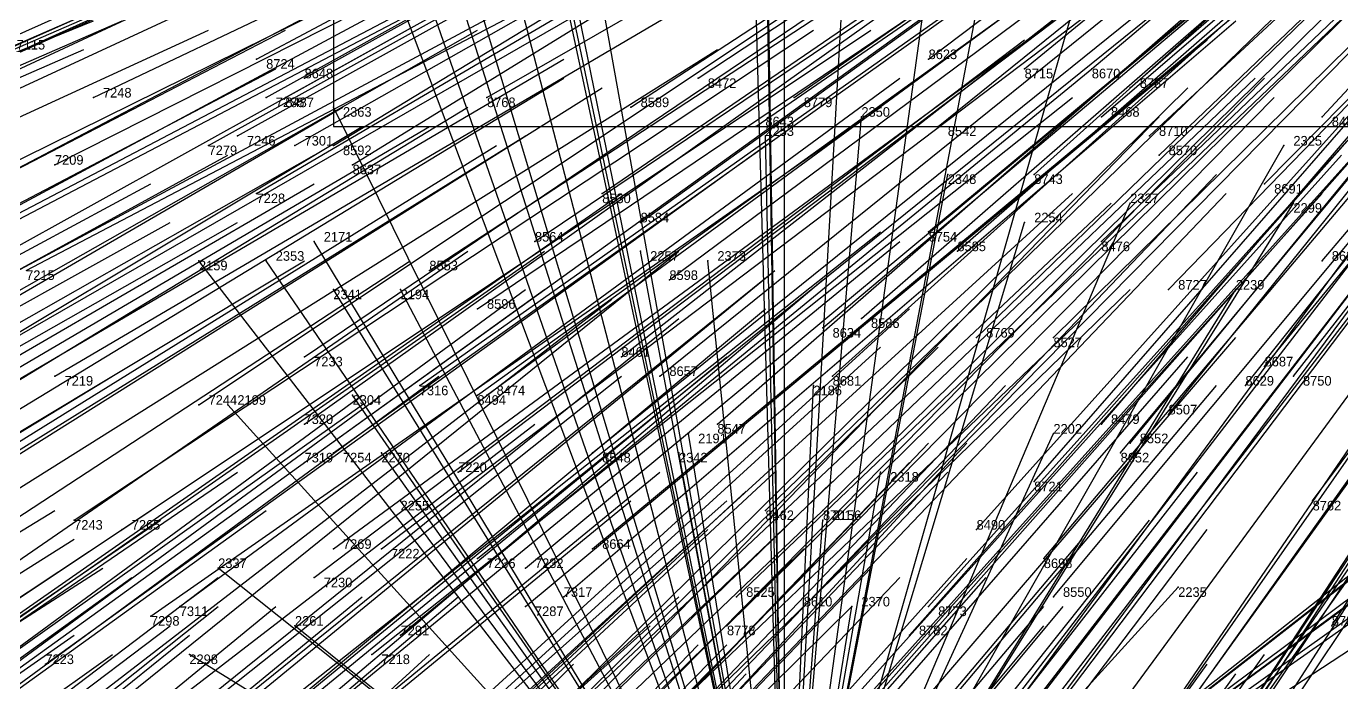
# Model space of a CAD drawing. Extents: x -0.5 to 0.59, y -0.5 to 0.59.
# Drawn here: x -0.245 to -0.108, y -0.1769 to -0.1086 of the extents above; entities that cross this region are included whole.
import ezdxf

# ---------------------------------------------------------------- set-up
doc = ezdxf.new("R2010")
doc.units = 0
for name, color, linetype in [('Clients', 3, 'CONTINUOUS'), ('Facilities', 3, 'CONTINUOUS'), ('Facilities_lines', 3, 'CONTINUOUS'), ('Min_max_boxes', 1, 'CONTINUOUS'), ('Normals', 1, 'CONTINUOUS'), ('Source_points', 5, 'CONTINUOUS'), ('Text', 3, 'CONTINUOUS')]:
    doc.layers.add(name, color=color, linetype=linetype)

msp = doc.modelspace()

# ---------------------------------------------------------------- linework, layer by layer
at = {"layer": 'Clients', "color": 5}
for p in [(-0.213, -0.117, -1.25), (-0.158, -0.118, -1.25), (-0.168, -0.12, -1.25), (-0.114, -0.121, -1.25), (-0.149, -0.124, -1.25), (-0.13, -0.127, -1.25), (-0.113, -0.127, -1.25), (-0.141, -0.129, -1.25), (-0.215, -0.131, -1.25), (-0.181, -0.132, -1.25), (-0.227, -0.133, -1.25), (-0.22, -0.133, -1.25), (-0.174, -0.133, -1.25), (-0.213, -0.136, -1.25), (-0.206, -0.136, -1.25), (-0.119, -0.136, -1.25), (-0.163, -0.146, -1.25), (-0.211, -0.147, -1.25), (-0.224, -0.148, -1.25), (-0.176, -0.151, -1.25), (-0.138, -0.151, -1.25), (-0.208, -0.153, -1.25), (-0.177, -0.153, -1.25), (-0.156, -0.155, -1.25), (-0.206, -0.158, -1.25), (-0.162, -0.16, -1.25), (-0.225, -0.165, -1.25), (-0.125, -0.167, -1.25), (-0.159, -0.169, -1.25), (-0.217, -0.171, -1.25), (-0.228, -0.174, -1.25)]:
    msp.add_point(p, dxfattribs=at)
at = {"layer": 'Facilities', "color": 3}
for p in [(-0.221, -0.112, -0.619), (-0.151, -0.112, -0.47), (-0.141, -0.113, -0.453), (-0.134, -0.113, -0.439), (-0.216, -0.114, -0.612), (-0.175, -0.114, -0.522), (-0.13, -0.115, -0.433), (-0.238, -0.116, -0.661), (-0.22, -0.116, -0.622), (-0.218, -0.116, -0.618), (-0.197, -0.116, -0.572), (-0.165, -0.116, -0.504), (-0.182, -0.117, -0.54), (-0.169, -0.119, -0.516), (-0.15, -0.119, -0.479), (-0.133, -0.118, -0.443), (-0.11, -0.118, -0.404), (-0.223, -0.12, -0.633), (-0.128, -0.12, -0.438), (-0.226, -0.121, -0.641), (-0.217, -0.121, -0.62), (-0.213, -0.121, -0.612), (-0.242, -0.123, -0.678), (-0.211, -0.123, -0.612), (-0.127, -0.122, -0.44), (-0.14, -0.124, -0.469), (-0.221, -0.126, -0.637), (-0.185, -0.126, -0.56), (-0.116, -0.125, -0.426), (-0.181, -0.129, -0.556), (-0.151, -0.13, -0.498), (-0.192, -0.131, -0.581), (-0.133, -0.131, -0.468), (-0.148, -0.132, -0.496), (-0.203, -0.134, -0.608), (-0.11, -0.133, -0.43), (-0.178, -0.135, -0.558), (-0.126, -0.136, -0.462), (-0.198, -0.138, -0.603), (-0.158, -0.139, -0.526), (-0.162, -0.14, -0.535), (-0.146, -0.141, -0.507), (-0.138, -0.141, -0.494), (-0.216, -0.143, -0.648), (-0.183, -0.143, -0.581), (-0.242, -0.145, -0.705), (-0.179, -0.145, -0.575), (-0.161, -0.145, -0.542), (-0.116, -0.144, -0.463), (-0.113, -0.145, -0.46), (-0.204, -0.146, -0.628), (-0.118, -0.146, -0.469), (-0.198, -0.147, -0.617), (-0.197, -0.147, -0.614), (-0.227, -0.148, -0.677), (-0.126, -0.149, -0.488), (-0.216, -0.15, -0.658), (-0.173, -0.15, -0.573), (-0.133, -0.15, -0.501), (-0.13, -0.152, -0.499), (-0.213, -0.153, -0.656), (-0.186, -0.153, -0.603), (-0.131, -0.153, -0.505), (-0.216, -0.154, -0.664), (-0.2, -0.155, -0.632), (-0.14, -0.156, -0.524), (-0.111, -0.158, -0.484), (-0.24, -0.16, -0.722), (-0.168, -0.159, -0.579), (-0.162, -0.159, -0.568), (-0.235, -0.161, -0.711), (-0.146, -0.161, -0.543), (-0.213, -0.163, -0.67), (-0.208, -0.163, -0.66), (-0.186, -0.163, -0.618), (-0.198, -0.164, -0.642), (-0.139, -0.164, -0.538), (-0.193, -0.165, -0.633), (-0.215, -0.166, -0.679), (-0.189, -0.168, -0.632), (-0.171, -0.168, -0.598), (-0.138, -0.168, -0.542), (-0.229, -0.169, -0.712), (-0.193, -0.169, -0.641), (-0.164, -0.169, -0.588), (-0.151, -0.169, -0.566), (-0.232, -0.17, -0.72), (-0.172, -0.171, -0.607), (-0.109, -0.171, -0.507), (-0.206, -0.172, -0.671), (-0.153, -0.172, -0.575), (-0.209, -0.174, -0.68), (-0.243, -0.175, -0.749)]:
    msp.add_point(p, dxfattribs=at)
at = {"layer": 'Facilities_lines', "color": 3}
for q in [(-0.17, -0.07, -1.25), (-0.193, -0.08, -1.25), (-0.211, -0.083, -1.25), (-0.168, -0.086, -1.25), (-0.203, -0.089, -1.25), (-0.198, -0.089, -1.25), (-0.212, -0.09, -1.25), (-0.166, -0.09, -1.25), (-0.168, -0.093, -1.25), (-0.19, -0.098, -1.25), (-0.19, -0.1, -1.25), (-0.151, -0.103, -1.25), (-0.2, -0.105, -1.25), (-0.185, -0.106, -1.25), (-0.16, -0.106, -1.25), (-0.136, -0.107, -1.25), (-0.146, -0.107, -1.25), (-0.213, -0.117, -1.25), (-0.096, -0.117, -1.25), (-0.158, -0.118, -1.25), (-0.168, -0.12, -1.25), (-0.114, -0.121, -1.25), (-0.041, -0.123, -1.25), (-0.149, -0.124, -1.25), (-0.113, -0.127, -1.25), (-0.13, -0.127, -1.25), (-0.052, -0.128, -1.25), (-0.141, -0.129, -1.25), (-0.215, -0.131, -1.25), (-0.181, -0.132, -1.25), (-0.227, -0.133, -1.25), (-0.22, -0.133, -1.25), (-0.174, -0.133, -1.25), (-0.067, -0.135, -1.25), (-0.213, -0.136, -1.25), (-0.206, -0.136, -1.25), (-0.119, -0.136, -1.25), (-0.064, -0.137, -1.25), (-0.069, -0.144, -1.25), (-0.163, -0.146, -1.25), (-0.211, -0.147, -1.25), (-0.224, -0.148, -1.25), (-0.176, -0.151, -1.25), (-0.138, -0.151, -1.25), (-0.208, -0.153, -1.25), (-0.177, -0.153, -1.25), (-0.091, -0.153, -1.25), (-0.156, -0.155, -1.25), (-0.206, -0.158, -1.25), (-0.098, -0.159, -1.25), (-0.085, -0.159, -1.25), (-0.162, -0.16, -1.25), (-0.225, -0.165, -1.25), (-0.103, -0.165, -1.25), (-0.125, -0.167, -1.25), (-0.159, -0.169, -1.25), (-0.217, -0.171, -1.25), (-0.228, -0.174, -1.25)]:
    msp.add_line((-0.166, -0.212, -1.25), q, dxfattribs=at)
at = {"layer": 'Min_max_boxes', "color": 1}
for p, q in [((-0.213, 0.278, -1.25), (-0.213, -0.119, -1.25)), ((-0.213, 0.278, -1.25), (-0.213, -0.119, -1.25)), ((-0.213, -0.119, -1.25), (0.061, -0.119, -1.25)), ((-0.213, -0.119, -1.25), (0.061, -0.119, -1.25)), ((-0.213, -0.119, -1.25), (-0.213, -0.119, -1.25))]:
    msp.add_line(p, q, dxfattribs=at)
at = {"layer": 'Normals', "color": 1}
for p, q in [((-0.11, -0.118, -0.404), (-0.048, -0.051, -0.443)), ((-0.134, -0.113, -0.439), (-0.064, -0.054, -0.477)), ((-0.13, -0.115, -0.433), (-0.06, -0.054, -0.471)), ((-0.151, -0.112, -0.47), (-0.077, -0.056, -0.508)), ((-0.141, -0.113, -0.453), (-0.07, -0.055, -0.492)), ((-0.133, -0.118, -0.443), (-0.062, -0.057, -0.48)), ((-0.128, -0.12, -0.438), (-0.06, -0.057, -0.476)), ((-0.127, -0.122, -0.44), (-0.06, -0.058, -0.478)), ((-0.116, -0.125, -0.426), (-0.051, -0.059, -0.464)), ((-0.15, -0.119, -0.479), (-0.078, -0.061, -0.517)), ((-0.175, -0.114, -0.522), (-0.098, -0.063, -0.56)), ((-0.165, -0.116, -0.504), (-0.089, -0.063, -0.541)), ((-0.14, -0.124, -0.469), (-0.071, -0.062, -0.506)), ((-0.11, -0.133, -0.43), (-0.05, -0.062, -0.468)), ((-0.182, -0.117, -0.54), (-0.104, -0.066, -0.578)), ((-0.169, -0.119, -0.516), (-0.092, -0.066, -0.553)), ((-0.133, -0.131, -0.468), (-0.066, -0.067, -0.505)), ((-0.221, -0.112, -0.619), (-0.139, -0.068, -0.656)), ((-0.216, -0.114, -0.612), (-0.135, -0.069, -0.649)), ((-0.126, -0.136, -0.462), (-0.061, -0.069, -0.5)), ((-0.22, -0.116, -0.622), (-0.139, -0.071, -0.659)), ((-0.218, -0.116, -0.618), (-0.137, -0.071, -0.655)), ((-0.197, -0.116, -0.572), (-0.117, -0.07, -0.61)), ((-0.151, -0.13, -0.498), (-0.08, -0.071, -0.536)), ((-0.148, -0.132, -0.496), (-0.078, -0.071, -0.533)), ((-0.116, -0.144, -0.463), (-0.057, -0.072, -0.5)), ((-0.113, -0.145, -0.46), (-0.056, -0.072, -0.497)), ((-0.247, -0.111, -0.676), (-0.162, -0.073, -0.714)), ((-0.213, -0.121, -0.612), (-0.134, -0.073, -0.65)), ((-0.118, -0.146, -0.469), (-0.06, -0.073, -0.506)), ((-0.223, -0.12, -0.633), (-0.142, -0.075, -0.67)), ((-0.217, -0.121, -0.62), (-0.136, -0.075, -0.658)), ((-0.211, -0.123, -0.612), (-0.133, -0.075, -0.65)), ((-0.185, -0.126, -0.56), (-0.109, -0.074, -0.599)), ((-0.181, -0.129, -0.556), (-0.106, -0.075, -0.594)), ((-0.25, -0.115, -0.688), (-0.166, -0.076, -0.726)), ((-0.238, -0.116, -0.661), (-0.154, -0.076, -0.698)), ((-0.226, -0.121, -0.641), (-0.145, -0.076, -0.677)), ((-0.146, -0.141, -0.507), (-0.079, -0.076, -0.544)), ((-0.138, -0.141, -0.494), (-0.072, -0.076, -0.531)), ((-0.158, -0.139, -0.526), (-0.088, -0.078, -0.563)), ((-0.126, -0.149, -0.488), (-0.068, -0.077, -0.525)), ((-0.221, -0.126, -0.637), (-0.141, -0.079, -0.673)), ((-0.192, -0.131, -0.581), (-0.115, -0.079, -0.619)), ((-0.133, -0.15, -0.501), (-0.072, -0.079, -0.537)), ((-0.265, -0.118, -0.724), (-0.18, -0.08, -0.761)), ((-0.178, -0.135, -0.558), (-0.104, -0.08, -0.597)), ((-0.162, -0.14, -0.535), (-0.091, -0.08, -0.573)), ((-0.13, -0.152, -0.499), (-0.071, -0.08, -0.536)), ((-0.263, -0.119, -0.722), (-0.179, -0.081, -0.759)), ((-0.242, -0.123, -0.678), (-0.159, -0.081, -0.715)), ((-0.131, -0.153, -0.505), (-0.072, -0.082, -0.542)), ((-0.203, -0.134, -0.608), (-0.125, -0.083, -0.645)), ((-0.161, -0.145, -0.542), (-0.092, -0.083, -0.58)), ((-0.111, -0.158, -0.484), (-0.056, -0.084, -0.521)), ((-0.198, -0.138, -0.603), (-0.121, -0.086, -0.64)), ((-0.183, -0.143, -0.581), (-0.11, -0.086, -0.619)), ((-0.14, -0.156, -0.524), (-0.079, -0.086, -0.561)), ((-0.179, -0.145, -0.575), (-0.107, -0.087, -0.613)), ((-0.173, -0.15, -0.573), (-0.103, -0.089, -0.611)), ((-0.284, -0.127, -0.778), (-0.199, -0.09, -0.815)), ((-0.263, -0.131, -0.735), (-0.18, -0.09, -0.772)), ((-0.254, -0.133, -0.717), (-0.172, -0.09, -0.754)), ((-0.265, -0.132, -0.741), (-0.182, -0.091, -0.778)), ((-0.245, -0.134, -0.699), (-0.163, -0.091, -0.737)), ((-0.216, -0.143, -0.648), (-0.139, -0.091, -0.684)), ((-0.29, -0.13, -0.794), (-0.205, -0.093, -0.831)), ((-0.264, -0.137, -0.743), (-0.182, -0.093, -0.78)), ((-0.259, -0.135, -0.731), (-0.177, -0.092, -0.768)), ((-0.204, -0.146, -0.628), (-0.129, -0.093, -0.665)), ((-0.198, -0.147, -0.617), (-0.123, -0.093, -0.654)), ((-0.197, -0.147, -0.614), (-0.122, -0.092, -0.651)), ((-0.146, -0.161, -0.543), (-0.084, -0.092, -0.581)), ((-0.139, -0.164, -0.538), (-0.079, -0.093, -0.575)), ((-0.109, -0.171, -0.507), (-0.059, -0.093, -0.544)), ((-0.162, -0.159, -0.568), (-0.096, -0.094, -0.605)), ((-0.186, -0.153, -0.603), (-0.114, -0.095, -0.64)), ((-0.168, -0.159, -0.579), (-0.102, -0.095, -0.616)), ((-0.263, -0.141, -0.746), (-0.182, -0.096, -0.783)), ((-0.257, -0.14, -0.731), (-0.175, -0.096, -0.769)), ((-0.227, -0.148, -0.677), (-0.149, -0.096, -0.713)), ((-0.216, -0.15, -0.658), (-0.14, -0.096, -0.694)), ((-0.138, -0.168, -0.542), (-0.078, -0.096, -0.579)), ((-0.301, -0.136, -0.825), (-0.216, -0.098, -0.862)), ((-0.293, -0.137, -0.809), (-0.209, -0.098, -0.847)), ((-0.242, -0.145, -0.705), (-0.162, -0.098, -0.742)), ((-0.216, -0.154, -0.664), (-0.141, -0.1, -0.701)), ((-0.213, -0.153, -0.656), (-0.137, -0.099, -0.692)), ((-0.2, -0.155, -0.632), (-0.126, -0.099, -0.67)), ((-0.151, -0.169, -0.566), (-0.089, -0.1, -0.604)), ((-0.153, -0.172, -0.575), (-0.091, -0.102, -0.612)), ((-0.291, -0.147, -0.815), (-0.209, -0.104, -0.853)), ((-0.186, -0.163, -0.618), (-0.115, -0.104, -0.656)), ((-0.171, -0.168, -0.598), (-0.104, -0.104, -0.636)), ((-0.164, -0.169, -0.588), (-0.099, -0.103, -0.626)), ((-0.13, -0.178, -0.551), (-0.075, -0.103, -0.588)), ((-0.126, -0.18, -0.55), (-0.074, -0.104, -0.588)), ((-0.118, -0.181, -0.541), (-0.068, -0.104, -0.579)), ((-0.198, -0.164, -0.642), (-0.126, -0.106, -0.681)), ((-0.193, -0.165, -0.633), (-0.122, -0.106, -0.672)), ((-0.172, -0.171, -0.607), (-0.106, -0.106, -0.645)), ((-0.138, -0.18, -0.567), (-0.082, -0.106, -0.605)), ((-0.324, -0.143, -0.886), (-0.238, -0.108, -0.923)), ((-0.32, -0.145, -0.879), (-0.235, -0.108, -0.916)), ((-0.267, -0.153, -0.771), (-0.187, -0.107, -0.808)), ((-0.213, -0.163, -0.67), (-0.138, -0.108, -0.706)), ((-0.208, -0.163, -0.66), (-0.134, -0.107, -0.698)), ((-0.189, -0.168, -0.632), (-0.119, -0.108, -0.671)), ((-0.311, -0.148, -0.86), (-0.226, -0.109, -0.897)), ((-0.301, -0.152, -0.842), (-0.218, -0.109, -0.879)), ((-0.279, -0.155, -0.797), (-0.198, -0.109, -0.835)), ((-0.24, -0.16, -0.722), (-0.163, -0.109, -0.76)), ((-0.235, -0.161, -0.711), (-0.157, -0.109, -0.748)), ((-0.157, -0.178, -0.594), (-0.095, -0.109, -0.63)), ((-0.215, -0.166, -0.679), (-0.141, -0.11, -0.715)), ((-0.193, -0.169, -0.641), (-0.122, -0.11, -0.68)), ((-0.324, -0.148, -0.89), (-0.239, -0.111, -0.927)), ((-0.269, -0.159, -0.781), (-0.189, -0.112, -0.819)), ((-0.251, -0.16, -0.744), (-0.173, -0.111, -0.782)), ((-0.301, -0.156, -0.848), (-0.219, -0.113, -0.885)), ((-0.206, -0.172, -0.671), (-0.134, -0.113, -0.708)), ((-0.268, -0.162, -0.784), (-0.189, -0.114, -0.822)), ((-0.263, -0.164, -0.776), (-0.185, -0.115, -0.814)), ((-0.229, -0.169, -0.712), (-0.154, -0.114, -0.749)), ((-0.19, -0.18, -0.654), (-0.124, -0.115, -0.692)), ((-0.184, -0.178, -0.64), (-0.117, -0.114, -0.678)), ((-0.181, -0.18, -0.638), (-0.116, -0.114, -0.676)), ((-0.15, -0.189, -0.602), (-0.093, -0.115, -0.639)), ((-0.209, -0.174, -0.68), (-0.136, -0.116, -0.717)), ((-0.18, -0.182, -0.641), (-0.115, -0.116, -0.678)), ((-0.133, -0.192, -0.585), (-0.079, -0.116, -0.622)), ((-0.293, -0.164, -0.838), (-0.212, -0.117, -0.875)), ((-0.278, -0.165, -0.808), (-0.199, -0.117, -0.846)), ((-0.232, -0.17, -0.72), (-0.156, -0.117, -0.757)), ((-0.213, -0.117, -1.25), (-0.213, -0.117, -1.15)), ((-0.29, -0.167, -0.836), (-0.21, -0.119, -0.873)), ((-0.283, -0.166, -0.819), (-0.203, -0.119, -0.857)), ((-0.192, -0.185, -0.666), (-0.127, -0.118, -0.703)), ((-0.165, -0.188, -0.625), (-0.103, -0.118, -0.661)), ((-0.158, -0.118, -1.25), (-0.158, -0.118, -1.15)), ((-0.15, -0.192, -0.609), (-0.093, -0.118, -0.646)), ((-0.149, -0.191, -0.606), (-0.093, -0.118, -0.644)), ((-0.148, -0.193, -0.609), (-0.093, -0.119, -0.647)), ((-0.272, -0.169, -0.8), (-0.193, -0.12, -0.838)), ((-0.168, -0.12, -1.25), (-0.168, -0.12, -1.15)), ((-0.275, -0.17, -0.808), (-0.196, -0.121, -0.846)), ((-0.243, -0.175, -0.749), (-0.168, -0.121, -0.787)), ((-0.114, -0.121, -1.25), (-0.114, -0.121, -1.15)), ((-0.306, -0.167, -0.871), (-0.224, -0.122, -0.908)), ((-0.296, -0.168, -0.85), (-0.215, -0.122, -0.887)), ((-0.17, -0.191, -0.638), (-0.108, -0.122, -0.675)), ((-0.139, -0.199, -0.607), (-0.086, -0.123, -0.645)), ((-0.128, -0.201, -0.595), (-0.078, -0.123, -0.632)), ((-0.185, -0.191, -0.665), (-0.121, -0.124, -0.702)), ((-0.149, -0.124, -1.25), (-0.149, -0.124, -1.15)), ((-0.314, -0.169, -0.892), (-0.232, -0.125, -0.929)), ((-0.296, -0.172, -0.856), (-0.215, -0.125, -0.892)), ((-0.259, -0.179, -0.785), (-0.183, -0.126, -0.823)), ((-0.205, -0.189, -0.695), (-0.136, -0.126, -0.732)), ((-0.184, -0.193, -0.666), (-0.12, -0.126, -0.704)), ((-0.172, -0.195, -0.65), (-0.11, -0.126, -0.688)), ((-0.133, -0.203, -0.605), (-0.082, -0.125, -0.643)), ((-0.2, -0.191, -0.691), (-0.132, -0.127, -0.728)), ((-0.13, -0.127, -1.25), (-0.13, -0.127, -1.15)), ((-0.113, -0.127, -1.25), (-0.113, -0.127, -1.15)), ((-0.311, -0.174, -0.891), (-0.23, -0.129, -0.928)), ((-0.304, -0.175, -0.877), (-0.223, -0.129, -0.914)), ((-0.228, -0.187, -0.737), (-0.156, -0.13, -0.775)), ((-0.141, -0.129, -1.25), (-0.141, -0.129, -1.15)), ((-0.226, -0.19, -0.737), (-0.154, -0.131, -0.775)), ((-0.215, -0.131, -1.25), (-0.215, -0.131, -1.15)), ((-0.276, -0.185, -0.831), (-0.199, -0.132, -0.867)), ((-0.267, -0.185, -0.812), (-0.191, -0.132, -0.849)), ((-0.249, -0.19, -0.783), (-0.177, -0.132, -0.821)), ((-0.181, -0.132, -1.25), (-0.181, -0.132, -1.15)), ((-0.296, -0.181, -0.868), (-0.216, -0.133, -0.904)), ((-0.283, -0.184, -0.843), (-0.205, -0.133, -0.88)), ((-0.239, -0.193, -0.767), (-0.167, -0.134, -0.804)), ((-0.239, -0.192, -0.767), (-0.167, -0.134, -0.804)), ((-0.227, -0.133, -1.25), (-0.227, -0.133, -1.15)), ((-0.22, -0.133, -1.25), (-0.22, -0.133, -1.15)), ((-0.174, -0.133, -1.25), (-0.174, -0.133, -1.15)), ((-0.233, -0.195, -0.759), (-0.162, -0.135, -0.797)), ((-0.268, -0.191, -0.823), (-0.193, -0.136, -0.859)), ((-0.266, -0.19, -0.818), (-0.191, -0.136, -0.855)), ((-0.258, -0.194, -0.807), (-0.184, -0.137, -0.843)), ((-0.213, -0.136, -1.25), (-0.213, -0.136, -1.15)), ((-0.206, -0.136, -1.25), (-0.206, -0.136, -1.15)), ((-0.197, -0.201, -0.703), (-0.13, -0.136, -0.74)), ((-0.162, -0.21, -0.663), (-0.105, -0.136, -0.699)), ((-0.119, -0.136, -1.25), (-0.119, -0.136, -1.15)), ((-0.24, -0.198, -0.776), (-0.168, -0.138, -0.814)), ((-0.222, -0.201, -0.748), (-0.153, -0.138, -0.786)), ((-0.249, -0.197, -0.793), (-0.177, -0.139, -0.831)), ((-0.202, -0.203, -0.716), (-0.135, -0.139, -0.753)), ((-0.149, -0.214, -0.653), (-0.095, -0.139, -0.689)), ((-0.142, -0.215, -0.644), (-0.088, -0.139, -0.68)), ((-0.18, -0.212, -0.694), (-0.119, -0.141, -0.731)), ((-0.143, -0.217, -0.649), (-0.09, -0.14, -0.685)), ((-0.142, -0.218, -0.65), (-0.09, -0.14, -0.686)), ((-0.224, -0.204, -0.758), (-0.156, -0.142, -0.796)), ((-0.216, -0.207, -0.748), (-0.15, -0.142, -0.786)), ((-0.244, -0.202, -0.791), (-0.172, -0.143, -0.828)), ((-0.185, -0.213, -0.705), (-0.124, -0.143, -0.743)), ((-0.315, -0.193, -0.923), (-0.236, -0.145, -0.961)), ((-0.277, -0.2, -0.855), (-0.202, -0.145, -0.891)), ((-0.256, -0.203, -0.816), (-0.183, -0.145, -0.852)), ((-0.207, -0.213, -0.742), (-0.143, -0.146, -0.779)), ((-0.181, -0.217, -0.706), (-0.121, -0.146, -0.744)), ((-0.163, -0.146, -1.25), (-0.163, -0.146, -1.15)), ((-0.143, -0.224, -0.665), (-0.091, -0.146, -0.7)), ((-0.285, -0.202, -0.873), (-0.21, -0.147, -0.91)), ((-0.211, -0.147, -1.25), (-0.211, -0.147, -1.15)), ((-0.286, -0.202, -0.874), (-0.21, -0.148, -0.912)), ((-0.224, -0.148, -1.25), (-0.224, -0.148, -1.15)), ((-0.266, -0.207, -0.842), (-0.192, -0.15, -0.878)), ((-0.215, -0.219, -0.768), (-0.151, -0.152, -0.805)), ((-0.21, -0.22, -0.761), (-0.147, -0.152, -0.798)), ((-0.176, -0.151, -1.25), (-0.176, -0.151, -1.15)), ((-0.138, -0.151, -1.25), (-0.138, -0.151, -1.15)), ((-0.208, -0.153, -1.25), (-0.208, -0.153, -1.15)), ((-0.177, -0.153, -1.25), (-0.177, -0.153, -1.15)), ((-0.217, -0.221, -0.774), (-0.153, -0.154, -0.811)), ((-0.299, -0.207, -0.91), (-0.223, -0.155, -0.949)), ((-0.251, -0.214, -0.826), (-0.179, -0.155, -0.862)), ((-0.235, -0.218, -0.802), (-0.167, -0.155, -0.839)), ((-0.228, -0.221, -0.793), (-0.161, -0.156, -0.83)), ((-0.213, -0.222, -0.77), (-0.149, -0.155, -0.808)), ((-0.18, -0.228, -0.726), (-0.123, -0.155, -0.763)), ((-0.156, -0.155, -1.25), (-0.156, -0.155, -1.15)), ((-0.153, -0.233, -0.698), (-0.102, -0.156, -0.735)), ((-0.262, -0.216, -0.849), (-0.19, -0.157, -0.885)), ((-0.238, -0.22, -0.81), (-0.17, -0.157, -0.847)), ((-0.254, -0.217, -0.835), (-0.182, -0.158, -0.872)), ((-0.242, -0.22, -0.817), (-0.172, -0.158, -0.855)), ((-0.206, -0.158, -1.25), (-0.206, -0.158, -1.15)), ((-0.321, -0.207, -0.955), (-0.242, -0.159, -0.993)), ((-0.309, -0.21, -0.934), (-0.232, -0.159, -0.972)), ((-0.307, -0.212, -0.933), (-0.231, -0.16, -0.971)), ((-0.295, -0.213, -0.91), (-0.22, -0.159, -0.948)), ((-0.229, -0.223, -0.799), (-0.162, -0.159, -0.836)), ((-0.186, -0.233, -0.745), (-0.128, -0.16, -0.783)), ((-0.162, -0.16, -1.25), (-0.162, -0.16, -1.15)), ((-0.312, -0.212, -0.944), (-0.235, -0.161, -0.981)), ((-0.242, -0.224, -0.824), (-0.174, -0.161, -0.861)), ((-0.178, -0.235, -0.737), (-0.122, -0.161, -0.776)), ((-0.318, -0.211, -0.955), (-0.24, -0.162, -0.993)), ((-0.23, -0.228, -0.811), (-0.164, -0.163, -0.848)), ((-0.195, -0.233, -0.759), (-0.135, -0.162, -0.796)), ((-0.209, -0.233, -0.782), (-0.147, -0.164, -0.82)), ((-0.315, -0.215, -0.953), (-0.237, -0.165, -0.99)), ((-0.225, -0.165, -1.25), (-0.225, -0.165, -1.15)), ((-0.221, -0.232, -0.799), (-0.157, -0.165, -0.837)), ((-0.309, -0.22, -0.948), (-0.234, -0.166, -0.986)), ((-0.299, -0.222, -0.931), (-0.225, -0.166, -0.969)), ((-0.218, -0.233, -0.797), (-0.154, -0.166, -0.835)), ((-0.206, -0.235, -0.781), (-0.145, -0.166, -0.819)), ((-0.125, -0.167, -1.25), (-0.125, -0.167, -1.15)), ((-0.282, -0.227, -0.904), (-0.21, -0.168, -0.941)), ((-0.271, -0.228, -0.885), (-0.2, -0.168, -0.922)), ((-0.245, -0.23, -0.841), (-0.177, -0.168, -0.878)), ((-0.298, -0.227, -0.937), (-0.225, -0.169, -0.973)), ((-0.291, -0.228, -0.923), (-0.219, -0.169, -0.961)), ((-0.225, -0.234, -0.812), (-0.159, -0.169, -0.849)), ((-0.199, -0.24, -0.778), (-0.139, -0.169, -0.816)), ((-0.196, -0.24, -0.775), (-0.137, -0.169, -0.813)), ((-0.159, -0.169, -1.25), (-0.159, -0.169, -1.15)), ((-0.304, -0.227, -0.949), (-0.23, -0.171, -0.986)), ((-0.249, -0.233, -0.852), (-0.18, -0.171, -0.889)), ((-0.217, -0.171, -1.25), (-0.217, -0.171, -1.15)), ((-0.199, -0.243, -0.784), (-0.139, -0.171, -0.822)), ((-0.316, -0.225, -0.969), (-0.24, -0.172, -1.006)), ((-0.3, -0.23, -0.947), (-0.228, -0.172, -0.984)), ((-0.312, -0.228, -0.966), (-0.236, -0.174, -1.004)), ((-0.272, -0.237, -0.902), (-0.203, -0.174, -0.938)), ((-0.24, -0.24, -0.848), (-0.175, -0.173, -0.885)), ((-0.24, -0.24, -0.848), (-0.175, -0.173, -0.885)), ((-0.237, -0.239, -0.841), (-0.172, -0.173, -0.878)), ((-0.228, -0.174, -1.25), (-0.228, -0.174, -1.15)), ((-0.17, -0.249, -0.753), (-0.116, -0.174, -0.792)), ((-0.254, -0.241, -0.875), (-0.188, -0.175, -0.911)), ((-0.237, -0.242, -0.847), (-0.173, -0.175, -0.884)), ((-0.176, -0.25, -0.764), (-0.122, -0.175, -0.803)), ((-0.234, -0.244, -0.846), (-0.17, -0.176, -0.883)), ((-0.173, -0.251, -0.763), (-0.119, -0.176, -0.801))]:
    msp.add_line(p, q, dxfattribs=at)
at = {"layer": 'Source_points', "color": 5}
for p in [(-0.221, -0.112, -0.619), (-0.151, -0.112, -0.47), (-0.141, -0.113, -0.453), (-0.134, -0.113, -0.439), (-0.216, -0.114, -0.612), (-0.175, -0.114, -0.522), (-0.13, -0.115, -0.433), (-0.238, -0.116, -0.661), (-0.22, -0.116, -0.622), (-0.218, -0.116, -0.618), (-0.197, -0.116, -0.572), (-0.165, -0.116, -0.504), (-0.213, -0.117, -1.25), (-0.182, -0.117, -0.54), (-0.169, -0.119, -0.516), (-0.158, -0.118, -1.25), (-0.15, -0.119, -0.479), (-0.133, -0.118, -0.443), (-0.11, -0.118, -0.404), (-0.223, -0.12, -0.633), (-0.168, -0.12, -1.25), (-0.128, -0.12, -0.438), (-0.226, -0.121, -0.641), (-0.217, -0.121, -0.62), (-0.213, -0.121, -0.612), (-0.114, -0.121, -1.25), (-0.242, -0.123, -0.678), (-0.211, -0.123, -0.612), (-0.127, -0.122, -0.44), (-0.149, -0.124, -1.25), (-0.14, -0.124, -0.469), (-0.221, -0.126, -0.637), (-0.185, -0.126, -0.56), (-0.116, -0.125, -0.426), (-0.13, -0.127, -1.25), (-0.113, -0.127, -1.25), (-0.181, -0.129, -0.556), (-0.151, -0.13, -0.498), (-0.141, -0.129, -1.25), (-0.215, -0.131, -1.25), (-0.192, -0.131, -0.581), (-0.133, -0.131, -0.468), (-0.181, -0.132, -1.25), (-0.148, -0.132, -0.496), (-0.227, -0.133, -1.25), (-0.22, -0.133, -1.25), (-0.203, -0.134, -0.608), (-0.174, -0.133, -1.25), (-0.11, -0.133, -0.43), (-0.178, -0.135, -0.558), (-0.213, -0.136, -1.25), (-0.206, -0.136, -1.25), (-0.126, -0.136, -0.462), (-0.119, -0.136, -1.25), (-0.198, -0.138, -0.603), (-0.158, -0.139, -0.526), (-0.162, -0.14, -0.535), (-0.146, -0.141, -0.507), (-0.138, -0.141, -0.494), (-0.216, -0.143, -0.648), (-0.183, -0.143, -0.581), (-0.242, -0.145, -0.705), (-0.179, -0.145, -0.575), (-0.161, -0.145, -0.542), (-0.116, -0.144, -0.463), (-0.113, -0.145, -0.46), (-0.204, -0.146, -0.628), (-0.163, -0.146, -1.25), (-0.118, -0.146, -0.469), (-0.211, -0.147, -1.25), (-0.198, -0.147, -0.617), (-0.197, -0.147, -0.614), (-0.227, -0.148, -0.677), (-0.224, -0.148, -1.25), (-0.126, -0.149, -0.488), (-0.216, -0.15, -0.658), (-0.173, -0.15, -0.573), (-0.133, -0.15, -0.501), (-0.176, -0.151, -1.25), (-0.138, -0.151, -1.25), (-0.13, -0.152, -0.499), (-0.213, -0.153, -0.656), (-0.208, -0.153, -1.25), (-0.186, -0.153, -0.603), (-0.177, -0.153, -1.25), (-0.131, -0.153, -0.505), (-0.216, -0.154, -0.664), (-0.2, -0.155, -0.632), (-0.156, -0.155, -1.25), (-0.14, -0.156, -0.524), (-0.206, -0.158, -1.25), (-0.111, -0.158, -0.484), (-0.24, -0.16, -0.722), (-0.168, -0.159, -0.579), (-0.162, -0.159, -0.568), (-0.162, -0.16, -1.25), (-0.235, -0.161, -0.711), (-0.146, -0.161, -0.543), (-0.213, -0.163, -0.67), (-0.208, -0.163, -0.66), (-0.186, -0.163, -0.618), (-0.198, -0.164, -0.642), (-0.139, -0.164, -0.538), (-0.225, -0.165, -1.25), (-0.193, -0.165, -0.633), (-0.215, -0.166, -0.679), (-0.125, -0.167, -1.25), (-0.189, -0.168, -0.632), (-0.171, -0.168, -0.598), (-0.138, -0.168, -0.542), (-0.229, -0.169, -0.712), (-0.193, -0.169, -0.641), (-0.164, -0.169, -0.588), (-0.159, -0.169, -1.25), (-0.151, -0.169, -0.566), (-0.232, -0.17, -0.72), (-0.217, -0.171, -1.25), (-0.172, -0.171, -0.607), (-0.109, -0.171, -0.507), (-0.206, -0.172, -0.671), (-0.153, -0.172, -0.575), (-0.228, -0.174, -1.25), (-0.209, -0.174, -0.68), (-0.243, -0.175, -0.749)]:
    msp.add_point(p, dxfattribs=at)

# ---------------------------------------------------------------- texts
at = {"layer": 'Text', "color": 3}
for s, p in [('7115', (-0.246, -0.111, -0.676)), ('8724', (-0.22, -0.113, -0.619)), ('8623', (-0.151, -0.112, -0.47)), ('8648', (-0.216, -0.114, -0.612)), ('8715', (-0.141, -0.114, -0.453)), ('8670', (-0.134, -0.114, -0.439)), ('7248', (-0.237, -0.116, -0.661)), ('8472', (-0.174, -0.115, -0.522)), ('8787', (-0.129, -0.115, -0.433)), ('7285', (-0.219, -0.117, -0.622)), ('8487', (-0.218, -0.117, -0.618)), ('8768', (-0.197, -0.117, -0.572)), ('8589', (-0.181, -0.117, -0.54)), ('8779', (-0.164, -0.117, -0.504)), ('2363', (-0.212, -0.118, -1.25)), ('2350', (-0.158, -0.118, -1.25)), ('8468', (-0.132, -0.118, -0.443)), ('8643', (-0.168, -0.119, -0.516)), ('2253', (-0.168, -0.12, -1.25)), ('8542', (-0.149, -0.12, -0.479)), ('8710', (-0.127, -0.12, -0.438)), ('8482', (-0.109, -0.119, -0.404)), ('7246', (-0.222, -0.121, -0.633)), ('7301', (-0.216, -0.121, -0.62)), ('2325', (-0.113, -0.121, -1.25)), ('7279', (-0.226, -0.122, -0.641)), ('8592', (-0.212, -0.122, -0.612)), ('8570', (-0.126, -0.122, -0.44)), ('7209', (-0.242, -0.123, -0.678)), ('8637', (-0.211, -0.124, -0.612)), ('2348', (-0.149, -0.125, -1.25)), ('8743', (-0.14, -0.125, -0.469)), ('7228', (-0.221, -0.127, -0.637)), ('8530', (-0.185, -0.127, -0.56)), ('2327', (-0.13, -0.127, -1.25)), ('8691', (-0.115, -0.126, -0.426)), ('2299', (-0.113, -0.128, -1.25)), ('8584', (-0.181, -0.129, -0.556)), ('2254', (-0.14, -0.129, -1.25)), ('2171', (-0.214, -0.131, -1.25)), ('8564', (-0.192, -0.131, -0.581)), ('8754', (-0.151, -0.131, -0.498)), ('8585', (-0.148, -0.132, -0.496)), ('8476', (-0.133, -0.132, -0.468)), ('2353', (-0.219, -0.133, -1.25)), ('2257', (-0.18, -0.133, -1.25)), ('2373', (-0.173, -0.133, -1.25)), ('8624', (-0.109, -0.133, -0.43)), ('7215', (-0.245, -0.135, -0.699)), ('2159', (-0.227, -0.134, -1.25)), ('8553', (-0.203, -0.134, -0.608)), ('8598', (-0.178, -0.135, -0.558)), ('8727', (-0.125, -0.136, -0.462)), ('2239', (-0.119, -0.136, -1.25)), ('2341', (-0.213, -0.137, -1.25)), ('2194', (-0.206, -0.137, -1.25)), ('8596', (-0.197, -0.138, -0.603)), ('8586', (-0.157, -0.14, -0.526)), ('8634', (-0.161, -0.141, -0.535)), ('8769', (-0.145, -0.141, -0.507)), ('8527', (-0.138, -0.142, -0.494)), ('8461', (-0.183, -0.143, -0.581)), ('7233', (-0.215, -0.144, -0.648)), ('8687', (-0.116, -0.144, -0.463)), ('7219', (-0.241, -0.146, -0.705)), ('8657', (-0.178, -0.145, -0.575)), ('8681', (-0.161, -0.146, -0.542)), ('8629', (-0.118, -0.146, -0.469)), ('8750', (-0.112, -0.146, -0.46)), ('7316', (-0.204, -0.147, -0.628)), ('8474', (-0.196, -0.147, -0.614)), ('2186', (-0.163, -0.147, -1.25)), ('7244', (-0.226, -0.148, -0.677)), ('2199', (-0.223, -0.148, -1.25)), ('2304', (-0.211, -0.148, -1.25)), ('8494', (-0.198, -0.148, -0.617)), ('7320', (-0.216, -0.15, -0.658)), ('8479', (-0.132, -0.15, -0.501)), ('8507', (-0.126, -0.149, -0.488)), ('8547', (-0.173, -0.151, -0.573)), ('2202', (-0.138, -0.151, -1.25)), ('2191', (-0.175, -0.152, -1.25)), ('8552', (-0.129, -0.152, -0.499)), ('7319', (-0.216, -0.154, -0.664)), ('7254', (-0.212, -0.154, -0.656)), ('2270', (-0.208, -0.154, -1.25)), ('8548', (-0.185, -0.154, -0.603)), ('2342', (-0.177, -0.154, -1.25)), ('8652', (-0.131, -0.154, -0.505)), ('7220', (-0.2, -0.155, -0.632)), ('2318', (-0.155, -0.156, -1.25)), ('8721', (-0.14, -0.157, -0.524)), ('2255', (-0.206, -0.159, -1.25)), ('8762', (-0.111, -0.159, -0.484)), ('7243', (-0.24, -0.161, -0.722)), ('7265', (-0.234, -0.161, -0.711)), ('8462', (-0.168, -0.16, -0.579)), ('8701', (-0.162, -0.16, -0.568)), ('2156', (-0.161, -0.16, -1.25)), ('8490', (-0.146, -0.161, -0.543)), ('7269', (-0.212, -0.163, -0.67)), ('7222', (-0.207, -0.164, -0.66)), ('8664', (-0.185, -0.163, -0.618)), ('2337', (-0.225, -0.165, -1.25)), ('7236', (-0.197, -0.165, -0.642)), ('7232', (-0.192, -0.165, -0.633)), ('8698', (-0.139, -0.165, -0.538)), ('7230', (-0.214, -0.167, -0.679)), ('7317', (-0.189, -0.168, -0.632)), ('8525', (-0.17, -0.168, -0.598)), ('8550', (-0.137, -0.168, -0.542)), ('2235', (-0.125, -0.168, -1.25)), ('8610', (-0.164, -0.169, -0.588)), ('2370', (-0.158, -0.169, -1.25)), ('7311', (-0.229, -0.17, -0.712)), ('7287', (-0.192, -0.17, -0.641)), ('8773', (-0.15, -0.17, -0.566)), ('7298', (-0.232, -0.171, -0.72)), ('2261', (-0.217, -0.171, -1.25)), ('7291', (-0.206, -0.172, -0.671)), ('8778', (-0.172, -0.172, -0.607)), ('8782', (-0.152, -0.172, -0.575)), ('8784', (-0.109, -0.171, -0.507)), ('7223', (-0.243, -0.175, -0.749)), ('2298', (-0.228, -0.175, -1.25)), ('7218', (-0.208, -0.175, -0.68))]:
    msp.add_text(s, height=0.001, dxfattribs=at).set_placement(p)

doc.saveas('drawing.dxf')
